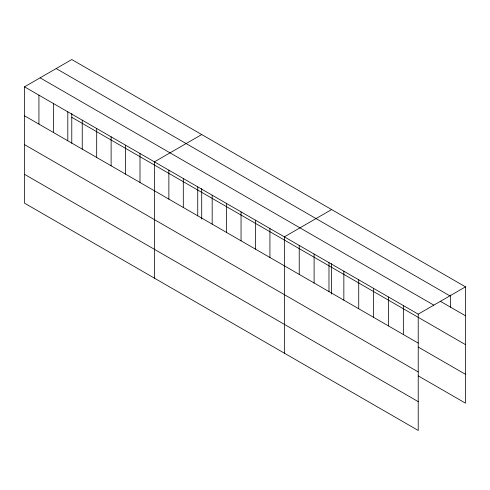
<?xml version="1.0" encoding="UTF-8"?>
<svg xmlns="http://www.w3.org/2000/svg" width="490" height="490" viewBox="0 0 490 490"><rect width="100%" height="100%" fill="white"/><g stroke="black" fill="none" stroke-linecap="round" stroke-linejoin="round"><path stroke-width="0.73" d="M24.5 86.834L418.221 314.151L418.221 430.459L24.5 203.148L24.5 86.834L71.779 59.541L465.5 286.852L465.5 403.166L418.288 375.91M201.709 134.554L154.43 161.847L154.43 278.161M331.632 209.567L284.359 236.866L284.359 353.174M418.221 314.151L465.5 286.852M56.179 68.551L449.9 295.862M440.277 301.246L465.5 315.805M40.1 77.83L433.822 305.141M71.779 117.318L465.5 344.635M24.5 115.787L418.221 343.104M418.288 347.079L465.5 374.336M24.5 144.617L418.221 371.928M24.5 174.318L418.221 401.629M450.629 295.029L450.629 307.218M403.35 305.564L403.35 334.517M388.472 296.977L388.472 325.93M373.601 288.389L373.601 317.342M358.729 279.802L358.729 308.755M343.851 271.215L343.851 300.168M331.632 263.553L331.632 294.08M328.98 262.628L328.98 291.581M314.102 254.041L314.102 282.993M299.231 245.453L299.231 274.406M269.923 228.53L269.923 257.483M255.486 220.194L255.486 249.147M241.049 211.858L241.049 240.811M226.613 203.522L226.613 232.474M212.176 195.192L212.176 224.144M201.709 188.54L201.709 219.067M197.739 186.855L197.739 215.808M183.303 178.519L183.303 207.472M168.866 170.183L168.866 199.136M139.993 153.517L139.993 182.47M125.556 145.181L125.556 174.134M111.12 136.845L111.12 165.798M96.683 128.509L96.683 157.462M82.247 120.179L82.247 149.125M71.779 113.527L71.779 143.313M67.81 111.843L67.81 140.795M53.373 103.506L53.373 132.459M38.937 95.17L38.937 124.123"/></g></svg>
